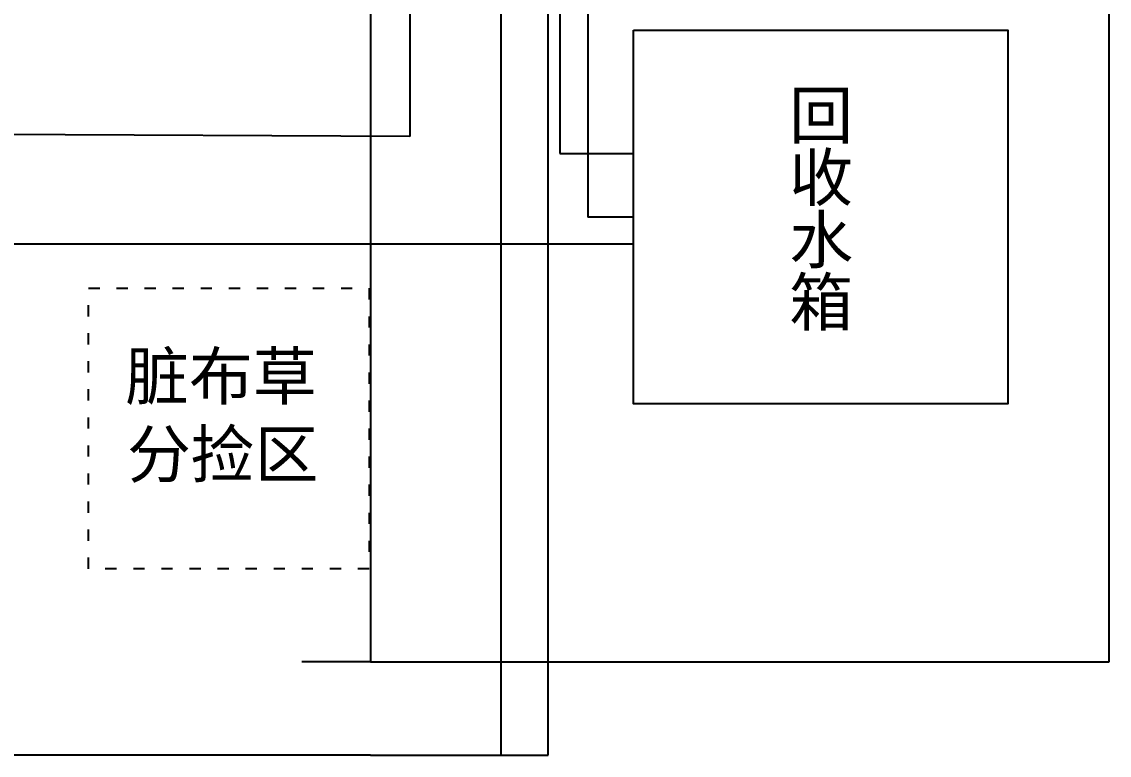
# Model space of a CAD drawing. Header units: millimetres. Extents: x 8553 to 64453, y 11523 to 72084.
# Drawn here: x 52826 to 64453, y 11523 to 19369 of the extents above; entities that cross this region are included whole.
import ezdxf

# ---------------------------------------------------------------- set-up
doc = ezdxf.new("R2010")
doc.units = ezdxf.units.MM
doc.linetypes.add('ACAD_ISO03W100', pattern=[30, 12, -18])
for name, color, linetype in [('font_blue', 142, 'Continuous'), ('tube_Ele', 50, 'Continuous'), ('tube_useless_steam', 154, 'Continuous'), ('wall', 250, 'Continuous'), ('water_box', 240, 'Continuous')]:
    doc.layers.add(name, color=color, linetype=linetype)
doc.styles.get("Standard").update_dxf_attribs({"font": 'arial.ttf', "height": 150})

msp = doc.modelspace()

# ---------------------------------------------------------------- linework, layer by layer
at = {"layer": 'tube_Ele'}
for p, q in [((56974.653, 29042.328), (56974.653, 18142.581)), ((56974.653, 18142.581), (33098.438, 18261.513))]:
    msp.add_line(p, q, dxfattribs=at)
at = {"layer": 'tube_useless_steam', "color": 240}
msp.add_line((58580, 17960.712), (59368.216, 17960.712), dxfattribs=at)
at = {"layer": 'tube_useless_steam'}
msp.add_line((59368.216, 16989.558), (49456.39, 16989.558), dxfattribs=at)
at = {"layer": 'wall'}
for p, q in [((58453.433, 11522.963), (58453.433, 43612.012)), ((57953.433, 11522.963), (57953.433, 43122.963)), ((56553.433, 28122.963), (56553.433, 12522.963)), ((64453.433, 12522.963), (64453.433, 28122.963)), ((56553.433, 12522.963), (55819.244, 12522.963)), ((56553.433, 12522.963), (64453.433, 12522.963)), ((56553.433, 11522.963), (23453.433, 11522.963)), ((56553.433, 11522.963), (57953.433, 11522.963)), ((57953.433, 11522.963), (58453.433, 11522.963))]:
    msp.add_line(p, q, dxfattribs=at)
msp.add_lwpolyline([(59368.216, 19280.712), (63368.216, 19280.712), (63368.216, 15280.712), (59368.216, 15280.712)], close=True, dxfattribs=at)
at = {"layer": 'wall', "linetype": 'ACAD_ISO03W100', "ltscale": 10}
msp.add_lwpolyline([(53539.801, 16517.738), (56539.801, 16517.738), (56539.801, 13517.738), (53539.801, 13517.738)], close=True, dxfattribs=at)
at = {"layer": 'water_box', "color": 4}
for p in [(58880, 27872.963), (59368.216, 17280.712)]:
    msp.add_line(p, (58880, 17280.712), dxfattribs=at)
at = {"layer": 'water_box', "color": 240}
msp.add_line((58580, 27352.963), (58580, 17960.712), dxfattribs=at)

# ---------------------------------------------------------------- texts
at = {"layer": 'font_blue', "insert": (61032.31, 18620.088), "char_height": 500, "attachment_point": 1, "line_spacing_factor": 0.8}
msp.add_mtext_dynamic_manual_height_columns('{\\fSimSun|b0|i0|c134|p2;回收水箱}', width=788.54313, gutter_width=500, heights=[0], dxfattribs=at)
at = {"layer": 'font_blue', "insert": (53760.316, 15827.241), "char_height": 500, "attachment_point": 1}
msp.add_mtext_dynamic_manual_height_columns('\\pi172.4669;{\\fSimSun|b0|i0|c134|p2;脏布草\\P\\pi192.01997;分捡区}', width=2431.52598, gutter_width=1500, heights=[0], dxfattribs=at)

doc.saveas('drawing.dxf')
